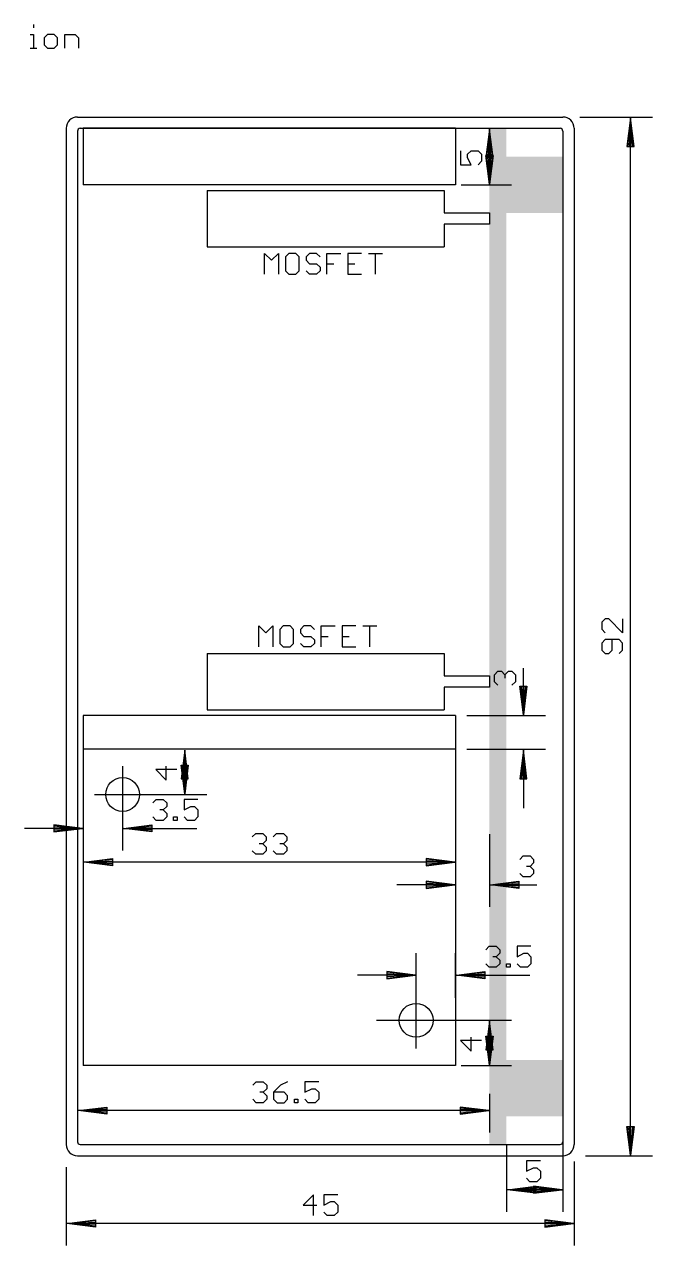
# Model space of a CAD drawing. Extents: x -62 to 290, y -289 to 164.
# Drawn here: x 226.3 to 281.9, y -8 to 100.2 of the extents above; entities that cross this region are included whole.
import ezdxf

# ---------------------------------------------------------------- set-up
doc = ezdxf.new("R2010")
doc.units = 0
for name, color, linetype in [('113', 140, 'CONTINUOUS'), ('115', 5, 'CONTINUOUS'), ('27', 1, 'CONTINUOUS'), ('28', 3, 'CONTINUOUS'), ('47', 7, 'CONTINUOUS'), ('51', 53, 'CONTINUOUS')]:
    doc.layers.add(name, color=color, linetype=linetype)

# ---------------------------------------------------------------- blocks, each defined once
blk = doc.blocks.new('RECT')
blk.add_solid([(-0.5, -0.5), (0.5, -0.5), (-0.5, 0.5), (0.5, 0.5)])

msp = doc.modelspace()

# ---------------------------------------------------------------- linework, layer by layer
at = {"layer": '113'}
for p, q in [((264.5, 91), (231.5, 91)), ((231.5, 91), (231.5, 86)), ((264.5, 91), (264.5, 86)), ((264.5, 86), (231.5, 86)), ((231.5, 39), (231.5, 36)), ((264.5, 39), (231.5, 39)), ((264.5, 39), (264.5, 36)), ((264.5, 36), (231.5, 36)), ((231.5, 36), (231.5, 8)), ((264.5, 36), (264.5, 8)), ((264.5, 8), (231.5, 8))]:
    msp.add_line(p, q, dxfattribs=at)
for centre in [(235, 32), (261, 12)]:
    msp.add_circle(centre, 1.5, dxfattribs=at)
at = {"layer": '27'}
for p, q in [((242.5, 85.5), (263.5, 85.5)), ((242.5, 85.5), (242.5, 80.5)), ((263.5, 85.5), (263.5, 83.5)), ((263.5, 83.5), (267.5, 83.5)), ((267.5, 83.5), (267.5, 82.5)), ((267.5, 82.5), (263.5, 82.5)), ((263.5, 82.5), (263.5, 80.5)), ((242.5, 80.5), (263.5, 80.5)), ((247.5762, 78.0762), (247.5762, 79.9254)), ((247.5762, 79.9254), (248.1926, 79.309)), ((248.1926, 79.309), (248.809, 79.9254)), ((248.809, 79.9254), (248.809, 78.0762)), ((249.726, 79.9254), (249.4178, 79.6172)), ((249.4178, 79.6172), (249.4178, 78.3844)), ((250.3424, 79.9254), (249.726, 79.9254)), ((250.6506, 79.6172), (250.3424, 79.9254)), ((250.6506, 78.3844), (250.6506, 79.6172)), ((251.5675, 79.9254), (251.2593, 79.6172)), ((251.2593, 79.6172), (251.2593, 79.309)), ((251.2593, 79.309), (251.5675, 79.0008)), ((252.1839, 79.9254), (251.5675, 79.9254)), ((251.5675, 79.0008), (252.1839, 79.0008)), ((252.4921, 79.6172), (252.1839, 79.9254)), ((252.1839, 79.0008), (252.4921, 78.6926)), ((253.1009, 78.0762), (253.1009, 79.9254)), ((253.1009, 79.9254), (254.3337, 79.9254)), ((253.1009, 79.0008), (253.7173, 79.0008)), ((256.1753, 79.9254), (254.9425, 79.9254)), ((254.9425, 79.9254), (254.9425, 78.0762)), ((254.9425, 79.0008), (255.5589, 79.0008)), ((256.7841, 79.9254), (258.0168, 79.9254)), ((257.4005, 78.0762), (257.4005, 79.9254)), ((249.4178, 78.3844), (249.726, 78.0762)), ((249.726, 78.0762), (250.3424, 78.0762)), ((250.3424, 78.0762), (250.6506, 78.3844)), ((251.5675, 78.0762), (251.2593, 78.3844)), ((252.1839, 78.0762), (251.5675, 78.0762)), ((252.4921, 78.3844), (252.1839, 78.0762)), ((252.4921, 78.6926), (252.4921, 78.3844)), ((254.9425, 78.0762), (256.1753, 78.0762)), ((247.0762, 45.0762), (247.0762, 46.9254)), ((247.0762, 46.9254), (247.6926, 46.309)), ((247.6926, 46.309), (248.309, 46.9254)), ((248.309, 46.9254), (248.309, 45.0762)), ((249.226, 46.9254), (248.9178, 46.6172)), ((248.9178, 46.6172), (248.9178, 45.3844)), ((249.8424, 46.9254), (249.226, 46.9254)), ((250.1506, 46.6172), (249.8424, 46.9254)), ((250.1506, 45.3844), (250.1506, 46.6172)), ((251.0675, 46.9254), (250.7593, 46.6172)), ((250.7593, 46.6172), (250.7593, 46.309)), ((251.6839, 46.9254), (251.0675, 46.9254)), ((251.9921, 46.6172), (251.6839, 46.9254)), ((252.6009, 45.0762), (252.6009, 46.9254)), ((252.6009, 46.9254), (253.8337, 46.9254)), ((255.6753, 46.9254), (254.4425, 46.9254)), ((254.4425, 46.9254), (254.4425, 45.0762)), ((256.2841, 46.9254), (257.5168, 46.9254)), ((256.9005, 45.0762), (256.9005, 46.9254)), ((250.7593, 46.309), (251.0675, 46.0008)), ((251.0675, 46.0008), (251.6839, 46.0008)), ((251.6839, 46.0008), (251.9921, 45.6926)), ((251.9921, 45.6926), (251.9921, 45.3844)), ((252.6009, 46.0008), (253.2173, 46.0008)), ((254.4425, 46.0008), (255.0589, 46.0008)), ((242.5, 44.5), (263.5, 44.5)), ((242.5, 44.5), (242.5, 39.5)), ((248.9178, 45.3844), (249.226, 45.0762)), ((249.226, 45.0762), (249.8424, 45.0762)), ((249.8424, 45.0762), (250.1506, 45.3844)), ((251.0675, 45.0762), (250.7593, 45.3844)), ((251.6839, 45.0762), (251.0675, 45.0762)), ((251.9921, 45.3844), (251.6839, 45.0762)), ((254.4425, 45.0762), (255.6753, 45.0762)), ((263.5, 44.5), (263.5, 42.5)), ((263.5, 42.5), (267.5, 42.5)), ((267.5, 42.5), (267.5, 41.5)), ((267.5, 41.5), (263.5, 41.5)), ((263.5, 41.5), (263.5, 39.5)), ((242.5, 39.5), (263.5, 39.5))]:
    msp.add_line(p, q, dxfattribs=at)
at = {"layer": '47'}
for p, q in [((227.1138, 100.1997), (227.1138, 99.8999)), ((226.8141, 99.3005), (227.1138, 99.3005)), ((227.1138, 99.3005), (227.1138, 98.1016)), ((228.3416, 99.3005), (228.0418, 99.0008)), ((228.0418, 99.0008), (228.0418, 98.4013)), ((228.941, 99.3005), (228.3416, 99.3005)), ((229.2407, 99.0008), (228.941, 99.3005)), ((229.2407, 98.4013), (229.2407, 99.0008)), ((229.8834, 98.1016), (229.8834, 99.3005)), ((229.8834, 99.3005), (230.7826, 99.3005)), ((230.7826, 99.3005), (231.0823, 99.0008)), ((231.0823, 99.0008), (231.0823, 98.1016)), ((226.8141, 98.1016), (227.4136, 98.1016)), ((228.0418, 98.4013), (228.3416, 98.1016)), ((228.3416, 98.1016), (228.941, 98.1016)), ((228.941, 98.1016), (229.2407, 98.4013)), ((275.5, 92), (281.95, 92)), ((280, 91.935), (279.6808, 89.4)), ((280, 91.935), (279.74, 89.4)), ((280, 91.935), (279.87, 89.4)), ((280, 0.065), (280, 91.935)), ((280.3192, 89.4), (280, 91.935)), ((280.13, 89.4), (280, 91.935)), ((280.26, 89.4), (280, 91.935)), ((265, 91), (269.45, 91)), ((267.5, 90.935), (267.1808, 88.4)), ((267.5, 90.935), (267.24, 88.4)), ((267.5, 90.935), (267.37, 88.4)), ((267.5, 90.935), (267.5, 86.065)), ((267.8192, 88.4), (267.5, 90.935)), ((267.63, 88.4), (267.5, 90.935)), ((267.76, 88.4), (267.5, 90.935)), ((264.9446, 89.0101), (264.9446, 87.7773)), ((265.561, 88.7019), (265.8692, 89.0101)), ((265.561, 88.3937), (265.561, 88.7019)), ((265.8692, 89.0101), (266.4856, 89.0101)), ((266.4856, 89.0101), (266.7938, 88.7019)), ((266.7938, 88.7019), (266.7938, 88.0855)), ((279.6808, 89.4), (280.3192, 89.4)), ((264.9446, 87.7773), (265.8692, 87.7773)), ((265.8692, 87.7773), (265.561, 88.3937)), ((266.7938, 88.0855), (266.4856, 87.7773)), ((267.5, 86.065), (267.1808, 88.6)), ((267.1808, 88.6), (267.8192, 88.6)), ((267.1808, 88.4), (267.8192, 88.4)), ((267.5, 86.065), (267.24, 88.6)), ((267.5, 86.065), (267.37, 88.6)), ((267.8192, 88.6), (267.5, 86.065)), ((267.63, 88.6), (267.5, 86.065)), ((267.76, 88.6), (267.5, 86.065)), ((265, 86), (269.45, 86)), ((277.7528, 47.5573), (277.4446, 47.2491)), ((277.4446, 47.2491), (277.4446, 46.6327)), ((277.4446, 46.6327), (277.7528, 46.3245)), ((278.061, 47.5573), (277.7528, 47.5573)), ((279.2938, 46.3245), (278.061, 47.5573)), ((279.2938, 47.5573), (279.2938, 46.3245)), ((277.7528, 45.7157), (277.4446, 45.4075)), ((278.9856, 45.7157), (277.7528, 45.7157)), ((278.3692, 44.7911), (278.3692, 45.7157)), ((279.2938, 45.4075), (278.9856, 45.7157)), ((277.4446, 45.4075), (277.4446, 44.7911)), ((277.4446, 44.7911), (277.7528, 44.4829)), ((277.7528, 44.4829), (278.061, 44.4829)), ((278.061, 44.4829), (278.3692, 44.7911)), ((278.9856, 44.4829), (279.2938, 44.7911)), ((279.2938, 44.7911), (279.2938, 45.4075)), ((267.9446, 42.6008), (268.2528, 42.909)), ((267.9446, 41.9844), (267.9446, 42.6008)), ((268.2528, 42.909), (268.561, 42.909)), ((268.561, 42.909), (268.8692, 42.6008)), ((268.8692, 42.6008), (269.1774, 42.909)), ((268.8692, 42.6008), (268.8692, 42.2926)), ((269.1774, 42.909), (269.4856, 42.909)), ((269.4856, 42.909), (269.7938, 42.6008)), ((269.7938, 42.6008), (269.7938, 41.9844)), ((270.5, 39.065), (270.5, 43.1977)), ((268.2528, 41.6762), (267.9446, 41.9844)), ((269.7938, 41.9844), (269.4856, 41.6762)), ((270.5, 39.065), (270.1808, 41.6)), ((270.1808, 41.6), (270.8192, 41.6)), ((270.5, 39.065), (270.24, 41.6)), ((270.5, 39.065), (270.37, 41.6)), ((270.8192, 41.6), (270.5, 39.065)), ((270.63, 41.6), (270.5, 39.065)), ((270.76, 41.6), (270.5, 39.065)), ((265.5, 39), (272.45, 39)), ((241.5, 36), (238.55, 36)), ((240.5, 35.935), (240.1808, 33.4)), ((240.5, 35.935), (240.24, 33.4)), ((240.5, 35.935), (240.37, 33.4)), ((240.5, 35.935), (240.5, 32.065)), ((240.8192, 33.4), (240.5, 35.935)), ((240.63, 33.4), (240.5, 35.935)), ((240.76, 33.4), (240.5, 35.935)), ((265.5, 36), (272.45, 36)), ((270.5, 35.935), (270.1808, 33.4)), ((270.5, 35.935), (270.24, 33.4)), ((270.5, 35.935), (270.37, 33.4)), ((270.5, 35.935), (270.5, 30.8)), ((270.8192, 33.4), (270.5, 35.935)), ((270.63, 33.4), (270.5, 35.935)), ((270.76, 33.4), (270.5, 35.935)), ((235, 34.5), (235, 27.05)), ((239.7938, 34.2019), (237.9446, 34.2019)), ((237.9446, 34.2019), (238.8692, 33.2773)), ((238.8692, 33.2773), (238.8692, 34.5101)), ((240.5, 32.065), (240.1808, 34.6)), ((240.1808, 34.6), (240.8192, 34.6)), ((240.5, 32.065), (240.24, 34.6)), ((240.5, 32.065), (240.37, 34.6)), ((240.8192, 34.6), (240.5, 32.065)), ((240.63, 34.6), (240.5, 32.065)), ((240.76, 34.6), (240.5, 32.065)), ((240.1808, 33.4), (240.8192, 33.4)), ((270.1808, 33.4), (270.8192, 33.4)), ((232.5, 32), (242.45, 32)), ((237.6762, 31.2472), (237.9844, 31.5554)), ((237.9844, 31.5554), (238.6008, 31.5554)), ((238.6008, 31.5554), (238.909, 31.2472)), ((241.6713, 31.5554), (240.4386, 31.5554)), ((240.4386, 31.5554), (240.4386, 30.6308)), ((231.5, 31), (231.5, 27.05)), ((238.6008, 30.6308), (238.2926, 30.6308)), ((238.909, 30.939), (238.6008, 30.6308)), ((238.6008, 30.6308), (238.909, 30.3226)), ((238.909, 31.2472), (238.909, 30.939)), ((238.909, 30.3226), (238.909, 30.0144)), ((240.4386, 30.6308), (241.0549, 30.939)), ((241.0549, 30.939), (241.3631, 30.939)), ((241.3631, 30.939), (241.6713, 30.6308)), ((241.6713, 30.6308), (241.6713, 30.0144)), ((231.435, 29), (228.9, 29.3192)), ((228.9, 29.3192), (228.9, 28.6808)), ((231.435, 29), (228.9, 29.26)), ((235.065, 29), (237.6, 29.3192)), ((235.065, 29), (237.6, 29.26)), ((237.6, 29.3192), (237.6, 28.6808)), ((237.9844, 29.7062), (237.6762, 30.0144)), ((238.6008, 29.7062), (237.9844, 29.7062)), ((238.909, 30.0144), (238.6008, 29.7062)), ((239.5178, 29.7062), (239.5178, 30.0144)), ((239.5178, 30.0144), (239.826, 30.0144)), ((239.826, 29.7062), (239.5178, 29.7062)), ((239.826, 30.0144), (239.826, 29.7062)), ((240.7468, 29.7062), (240.4386, 30.0144)), ((241.3631, 29.7062), (240.7468, 29.7062)), ((241.6713, 30.0144), (241.3631, 29.7062)), ((231.435, 29), (226.3, 29)), ((231.435, 29), (228.9, 29.13)), ((228.9, 28.6808), (231.435, 29)), ((228.9, 28.87), (231.435, 29)), ((228.9, 28.74), (231.435, 29)), ((235.065, 29), (237.6, 29.13)), ((235.065, 29), (241.5809, 29)), ((237.6, 28.6808), (235.065, 29)), ((237.6, 28.87), (235.065, 29)), ((237.6, 28.74), (235.065, 29)), ((246.4829, 28.2472), (246.7911, 28.5554)), ((246.7911, 28.5554), (247.4075, 28.5554)), ((247.4075, 28.5554), (247.7157, 28.2472)), ((247.7157, 28.2472), (247.7157, 27.939)), ((248.3245, 28.2472), (248.6327, 28.5554)), ((248.6327, 28.5554), (249.2491, 28.5554)), ((249.2491, 28.5554), (249.5573, 28.2472)), ((249.5573, 28.2472), (249.5573, 27.939)), ((267.5, 28.5), (267.5, 22.05)), ((231.5, 27.5), (231.5, 24.05)), ((247.4075, 27.6308), (247.0993, 27.6308)), ((247.7157, 27.939), (247.4075, 27.6308)), ((247.4075, 27.6308), (247.7157, 27.3226)), ((247.7157, 27.3226), (247.7157, 27.0144)), ((249.2491, 27.6308), (248.9409, 27.6308)), ((249.5573, 27.939), (249.2491, 27.6308)), ((249.2491, 27.6308), (249.5573, 27.3226)), ((249.5573, 27.3226), (249.5573, 27.0144)), ((264.5, 27.5), (264.5, 22.05)), ((264.5, 27.5), (264.5, 24.05)), ((231.565, 26), (234.1, 26.3192)), ((231.565, 26), (234.1, 26.26)), ((231.565, 26), (234.1, 26.13)), ((264.435, 26), (231.565, 26)), ((234.1, 25.6808), (231.565, 26)), ((234.1, 25.87), (231.565, 26)), ((234.1, 25.74), (231.565, 26)), ((234.1, 26.3192), (234.1, 25.6808)), ((246.7911, 26.7062), (246.4829, 27.0144)), ((247.4075, 26.7062), (246.7911, 26.7062)), ((247.7157, 27.0144), (247.4075, 26.7062)), ((248.6327, 26.7062), (248.3245, 27.0144)), ((249.2491, 26.7062), (248.6327, 26.7062)), ((249.5573, 27.0144), (249.2491, 26.7062)), ((264.435, 26), (261.9, 26.3192)), ((261.9, 26.3192), (261.9, 25.6808)), ((264.435, 26), (261.9, 26.26)), ((264.435, 26), (261.9, 26.13)), ((261.9, 25.6808), (264.435, 26)), ((261.9, 25.87), (264.435, 26)), ((261.9, 25.74), (264.435, 26)), ((270.1762, 26.2472), (270.4844, 26.5554)), ((270.4844, 26.5554), (271.1008, 26.5554)), ((271.1008, 26.5554), (271.409, 26.2472)), ((271.409, 26.2472), (271.409, 25.939)), ((270.4844, 24.7062), (270.1762, 25.0144)), ((271.1008, 25.6308), (270.7926, 25.6308)), ((271.409, 25.939), (271.1008, 25.6308)), ((271.1008, 25.6308), (271.409, 25.3226)), ((271.409, 25.0144), (271.1008, 24.7062)), ((271.409, 25.3226), (271.409, 25.0144)), ((264.435, 24), (259.3, 24)), ((264.435, 24), (261.9, 24.3192)), ((261.9, 24.3192), (261.9, 23.6808)), ((264.435, 24), (261.9, 24.26)), ((264.435, 24), (261.9, 24.13)), ((261.9, 23.6808), (264.435, 24)), ((261.9, 23.87), (264.435, 24)), ((261.9, 23.74), (264.435, 24)), ((267.565, 24), (270.1, 24.3192)), ((267.565, 24), (270.1, 24.26)), ((267.565, 24), (270.1, 24.13)), ((267.565, 24), (271.6977, 24)), ((270.1, 23.6808), (267.565, 24)), ((270.1, 23.87), (267.565, 24)), ((270.1, 23.74), (267.565, 24)), ((270.1, 24.3192), (270.1, 23.6808)), ((271.1008, 24.7062), (270.4844, 24.7062)), ((267.1762, 18.2472), (267.4844, 18.5554)), ((267.4844, 18.5554), (268.1008, 18.5554)), ((268.1008, 18.5554), (268.409, 18.2472)), ((271.1713, 18.5554), (269.9386, 18.5554)), ((269.9386, 18.5554), (269.9386, 17.6308)), ((261, 9.5), (261, 17.95)), ((264.5, 14), (264.5, 17.95)), ((268.1008, 17.6308), (267.7926, 17.6308)), ((268.409, 17.939), (268.1008, 17.6308)), ((268.1008, 17.6308), (268.409, 17.3226)), ((268.409, 18.2472), (268.409, 17.939)), ((268.409, 17.3226), (268.409, 17.0144)), ((269.9386, 17.6308), (270.5549, 17.939)), ((270.5549, 17.939), (270.8631, 17.939)), ((270.8631, 17.939), (271.1713, 17.6308)), ((271.1713, 17.6308), (271.1713, 17.0144)), ((260.935, 16), (258.4, 16.3192)), ((258.4, 16.3192), (258.4, 15.6808)), ((260.935, 16), (258.4, 16.26)), ((264.565, 16), (267.1, 16.3192)), ((264.565, 16), (267.1, 16.26)), ((267.1, 16.3192), (267.1, 15.6808)), ((267.4844, 16.7062), (267.1762, 17.0144)), ((268.1008, 16.7062), (267.4844, 16.7062)), ((268.409, 17.0144), (268.1008, 16.7062)), ((269.0178, 16.7062), (269.0178, 17.0144)), ((269.0178, 17.0144), (269.326, 17.0144)), ((269.326, 16.7062), (269.0178, 16.7062)), ((269.326, 17.0144), (269.326, 16.7062)), ((270.2468, 16.7062), (269.9386, 17.0144)), ((270.8631, 16.7062), (270.2468, 16.7062)), ((271.1713, 17.0144), (270.8631, 16.7062)), ((260.935, 16), (255.8, 16)), ((260.935, 16), (258.4, 16.13)), ((258.4, 15.6808), (260.935, 16)), ((258.4, 15.87), (260.935, 16)), ((258.4, 15.74), (260.935, 16)), ((264.565, 16), (267.1, 16.13)), ((264.565, 16), (271.0809, 16)), ((267.1, 15.6808), (264.565, 16)), ((267.1, 15.87), (264.565, 16)), ((267.1, 15.74), (264.565, 16)), ((257.5, 12), (269.45, 12)), ((267.5, 11.935), (267.1808, 9.4)), ((267.5, 11.935), (267.24, 9.4)), ((267.5, 11.935), (267.37, 9.4)), ((267.5, 8.065), (267.5, 11.935)), ((267.8192, 9.4), (267.5, 11.935)), ((267.63, 9.4), (267.5, 11.935)), ((267.76, 9.4), (267.5, 11.935)), ((266.7938, 10.2019), (264.9446, 10.2019)), ((264.9446, 10.2019), (265.8692, 9.2773)), ((265.8692, 9.2773), (265.8692, 10.5101)), ((267.5, 8.065), (267.1808, 10.6)), ((267.1808, 10.6), (267.8192, 10.6)), ((267.5, 8.065), (267.24, 10.6)), ((267.5, 8.065), (267.37, 10.6)), ((267.8192, 10.6), (267.5, 8.065)), ((267.63, 10.6), (267.5, 8.065)), ((267.76, 10.6), (267.5, 8.065)), ((267.1808, 9.4), (267.8192, 9.4)), ((265, 8), (269.45, 8)), ((246.5369, 6.2472), (246.8451, 6.5554)), ((246.8451, 6.5554), (247.4615, 6.5554)), ((247.4615, 6.5554), (247.7697, 6.2472)), ((249.6112, 6.5554), (248.9948, 6.2472)), ((252.3736, 6.5554), (251.1408, 6.5554)), ((251.1408, 6.5554), (251.1408, 5.6308)), ((231, 6), (231, 2.05)), ((247.4615, 5.6308), (247.1533, 5.6308)), ((247.7697, 5.939), (247.4615, 5.6308)), ((247.4615, 5.6308), (247.7697, 5.3226)), ((247.7697, 6.2472), (247.7697, 5.939)), ((248.9948, 6.2472), (248.3784, 5.6308)), ((248.3784, 5.6308), (248.3784, 5.0144)), ((249.303, 5.6308), (248.3784, 5.6308)), ((249.6112, 5.3226), (249.303, 5.6308)), ((251.1408, 5.6308), (251.7572, 5.939)), ((251.7572, 5.939), (252.0654, 5.939)), ((252.0654, 5.939), (252.3736, 5.6308)), ((252.3736, 5.6308), (252.3736, 5.0144)), ((267.5, 5.5), (267.5, 2.05)), ((246.8451, 4.7062), (246.5369, 5.0144)), ((247.4615, 4.7062), (246.8451, 4.7062)), ((247.7697, 5.0144), (247.4615, 4.7062)), ((247.7697, 5.3226), (247.7697, 5.0144)), ((248.3784, 5.0144), (248.6866, 4.7062)), ((248.6866, 4.7062), (249.303, 4.7062)), ((249.303, 4.7062), (249.6112, 5.0144)), ((249.6112, 5.0144), (249.6112, 5.3226)), ((250.22, 4.7062), (250.22, 5.0144)), ((250.22, 5.0144), (250.5282, 5.0144)), ((250.5282, 4.7062), (250.22, 4.7062)), ((250.5282, 5.0144), (250.5282, 4.7062)), ((251.449, 4.7062), (251.1408, 5.0144)), ((252.0654, 4.7062), (251.449, 4.7062)), ((252.3736, 5.0144), (252.0654, 4.7062)), ((231.065, 4), (233.6, 4.3192)), ((231.065, 4), (233.6, 4.26)), ((231.065, 4), (233.6, 4.13)), ((267.435, 4), (231.065, 4)), ((233.6, 3.6808), (231.065, 4)), ((233.6, 3.87), (231.065, 4)), ((233.6, 3.74), (231.065, 4)), ((233.6, 4.3192), (233.6, 3.6808)), ((267.435, 4), (264.9, 4.3192)), ((264.9, 4.3192), (264.9, 3.6808)), ((267.435, 4), (264.9, 4.26)), ((267.435, 4), (264.9, 4.13)), ((264.9, 3.6808), (267.435, 4)), ((264.9, 3.87), (267.435, 4)), ((264.9, 3.74), (267.435, 4)), ((280, 0.065), (279.6808, 2.6)), ((279.6808, 2.6), (280.3192, 2.6)), ((280, 0.065), (279.74, 2.6)), ((280, 0.065), (279.87, 2.6)), ((280.3192, 2.6), (280, 0.065)), ((280.13, 2.6), (280, 0.065)), ((280.26, 2.6), (280, 0.065)), ((274, 1.5), (274, -4.95)), ((269, 1), (269, -4.95)), ((276, 0), (281.95, 0)), ((230, -1), (230, -7.95)), ((272.0101, -0.4446), (270.7773, -0.4446)), ((270.7773, -0.4446), (270.7773, -1.3692)), ((270.7773, -1.3692), (271.3937, -1.061)), ((271.3937, -1.061), (271.7019, -1.061)), ((271.7019, -1.061), (272.0101, -1.3692)), ((275, -0.5), (275, -7.95)), ((271.0855, -2.2938), (270.7773, -1.9856)), ((272.0101, -1.9856), (271.7019, -2.2938)), ((272.0101, -1.3692), (272.0101, -1.9856)), ((269.065, -3), (271.6, -2.6808)), ((269.065, -3), (271.6, -2.74)), ((269.065, -3), (271.6, -2.87)), ((273.935, -3), (269.065, -3)), ((271.6, -3.3192), (269.065, -3)), ((271.6, -3.13), (269.065, -3)), ((271.6, -3.26), (269.065, -3)), ((271.7019, -2.2938), (271.0855, -2.2938)), ((273.935, -3), (271.4, -2.6808)), ((271.4, -2.6808), (271.4, -3.3192)), ((273.935, -3), (271.4, -2.74)), ((273.935, -3), (271.4, -2.87)), ((271.4, -3.3192), (273.935, -3)), ((271.4, -3.13), (273.935, -3)), ((271.4, -3.26), (273.935, -3)), ((271.6, -2.6808), (271.6, -3.3192)), ((251.9075, -3.4446), (250.9829, -4.3692)), ((251.9075, -5.2938), (251.9075, -3.4446)), ((254.0573, -3.4446), (252.8245, -3.4446)), ((252.8245, -3.4446), (252.8245, -4.3692)), ((252.8245, -4.3692), (253.4409, -4.061)), ((253.4409, -4.061), (253.7491, -4.061)), ((253.7491, -4.061), (254.0573, -4.3692)), ((250.9829, -4.3692), (252.2157, -4.3692)), ((253.1327, -5.2938), (252.8245, -4.9856)), ((253.7491, -5.2938), (253.1327, -5.2938)), ((254.0573, -4.9856), (253.7491, -5.2938)), ((254.0573, -4.3692), (254.0573, -4.9856)), ((230.065, -6), (232.6, -5.6808)), ((230.065, -6), (232.6, -5.74)), ((230.065, -6), (232.6, -5.87)), ((274.935, -6), (230.065, -6)), ((232.6, -6.3192), (230.065, -6)), ((232.6, -6.13), (230.065, -6)), ((232.6, -6.26), (230.065, -6)), ((232.6, -5.6808), (232.6, -6.3192)), ((274.935, -6), (272.4, -5.6808)), ((272.4, -5.6808), (272.4, -6.3192)), ((274.935, -6), (272.4, -5.74)), ((274.935, -6), (272.4, -5.87)), ((272.4, -6.3192), (274.935, -6)), ((272.4, -6.13), (274.935, -6)), ((272.4, -6.26), (274.935, -6))]:
    msp.add_line(p, q, dxfattribs=at)
at = {"layer": '51'}
for p, q in [((231, 92), (274, 92)), ((230, 91), (230, 1)), ((231.25, 91), (273.75, 91)), ((275, 91), (275, 1)), ((231, 90.75), (231, 1.25)), ((274, 90.75), (274, 1.25)), ((231, 0), (274, 0)), ((231.25, 1), (273.75, 1))]:
    msp.add_line(p, q, dxfattribs=at)
for centre, radius, start, end in [((231, 91), 1, 90, 180), ((274, 91), 1, 0, 90), ((231.25, 90.75), 0.25, 90, 180), ((273.75, 90.75), 0.25, 0, 90), ((231.25, 1.25), 0.25, 180, 270), ((273.75, 1.25), 0.25, 270, 0), ((231, 1), 1, 180, 270), ((274, 1), 1, 270, 0)]:
    msp.add_arc(centre, radius, start, end, dxfattribs=at)

# ---------------------------------------------------------------- block references
at = {"layer": '115', "xscale": 5, "yscale": 5}
for p in [(271.5, 86), (271.5, 6)]:
    msp.add_blockref('RECT', p, dxfattribs=at)
at = {"layer": '28', "xscale": 1.5, "yscale": 90}
msp.add_blockref('RECT', (268.25, 46), dxfattribs=at)

doc.saveas('drawing.dxf')
